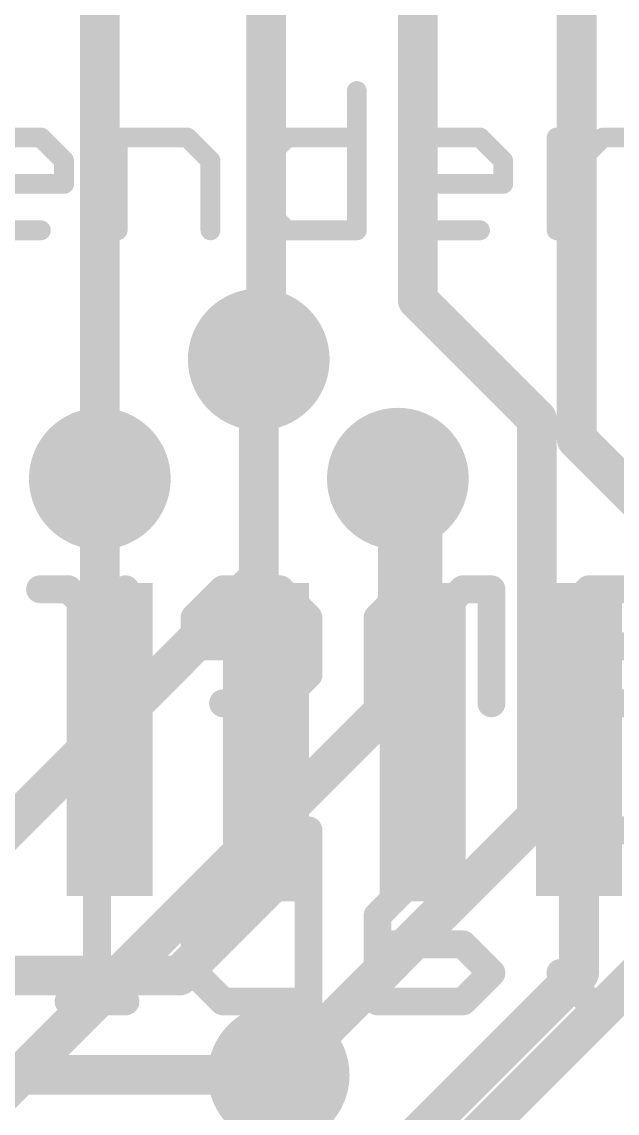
# Model space of a CAD drawing. Extents: x 0 to 25.4, y 0 to 17.8.
# Drawn here: x 16.14 to 19.94, y 3.69 to 10.67 of the extents above; entities that cross this region are included whole.
import ezdxf

# ---------------------------------------------------------------- set-up
doc = ezdxf.new("R2010")
doc.units = 0
for name, color, linetype in [('1', 12, 'CONTINUOUS'), ('16', 132, 'CONTINUOUS'), ('18', 110, 'CONTINUOUS'), ('21', 53, 'CONTINUOUS'), ('22', 253, 'CONTINUOUS')]:
    doc.layers.add(name, color=color, linetype=linetype)

# ---------------------------------------------------------------- blocks, each defined once
blk = doc.blocks.new('RECT')
blk.add_solid([(-0.5, -0.5), (0.5, -0.5), (-0.5, 0.5), (0.5, 0.5)])
blk = doc.blocks.new('ROUNDV')
at = {"const_width": 0.5}
blk.add_lwpolyline([(0, -0.25, 1), (0, 0.25, 1), (0, -0.25)], format="xyb", dxfattribs=at)

msp = doc.modelspace()

# ---------------------------------------------------------------- linework, layer by layer
at = {"layer": '1', "const_width": 0.254}
for points in [[(17.7, 8.556), (17.7, 11.7)], [(19.685, 8.001), (19.685, 11.685)], [(17.7, 8.556), (17.653, 8.509)], [(20.828, 6.858), (19.685, 8.001)], [(16.637, 6.143), (16.637, 7.747)], [(18.7, 7.589), (18.542, 7.747)], [(18.7, 6.08), (18.7, 7.589)], [(16.7, 6.08), (16.637, 6.143)], [(17.7, 6.08), (17.7, 5.127)], [(19.7, 6.08), (19.7, 4.587)], [(17.7, 5.127), (17.145, 4.572)], [(17.145, 4.572), (14.732, 4.572)], [(19.7, 4.587), (17.0815, 1.9685)], [(15.113, 3.937), (17.78, 3.937)]]:
    msp.add_lwpolyline(points, dxfattribs=at)
at = {"layer": '1', "const_width": 0.127}
for points in [[(17.7449, 8.5111, 1), (17.6551, 8.6009)], [(17.6081, 8.5539, 1), (17.6979, 8.4641)], [(17.6365, 8.556, 1), (17.7635, 8.556)], [(19.7299, 8.0459, 1), (19.6401, 7.9561)], [(19.6215, 8.001, 1), (19.7485, 8.001)], [(16.7005, 7.747, 1), (16.5735, 7.747)], [(18.5869, 7.7919, 1), (18.4971, 7.7021)], [(18.7635, 7.589, 1), (18.6365, 7.589)], [(18.6551, 7.5441, 1), (18.7449, 7.6339)], [(16.6819, 6.1879, 1), (16.5921, 6.0981)], [(17.7635, 6.08, 1), (17.6365, 6.08)], [(19.7635, 6.08, 1), (19.6365, 6.08)], [(16.5735, 6.143, 1), (16.7005, 6.143)], [(16.6551, 6.0351, 1), (16.7449, 6.1249)], [(18.6365, 6.08, 1), (18.7635, 6.08)], [(17.7449, 5.0821, 1), (17.6551, 5.1719)], [(17.6365, 5.127, 1), (17.7635, 5.127)], [(17.1001, 4.6169, 1), (17.1899, 4.5271)], [(17.145, 4.5085, 1), (17.145, 4.6355)], [(19.7449, 4.5421, 1), (19.6551, 4.6319)], [(19.6365, 4.587, 1), (19.7635, 4.587)], [(17.78, 3.8735, 1), (17.78, 4.0005)]]:
    msp.add_lwpolyline(points, format="xyb", dxfattribs=at)
at = {"layer": '16', "const_width": 0.254}
for points in [[(18.669, 8.89), (18.669, 13.97)], [(16.637, 7.747), (16.637, 12.573)], [(19.431, 8.128), (18.669, 8.89)], [(17.653, 7.112), (17.653, 8.509)], [(19.431, 5.588), (19.431, 8.128)], [(18.542, 7.747), (18.542, 6.35)], [(14.859, 4.318), (17.653, 7.112)], [(18.542, 6.35), (14.478, 2.286)], [(17.78, 3.937), (19.431, 5.588)], [(18.415, 2.921), (20.193, 4.699)]]:
    msp.add_lwpolyline(points, dxfattribs=at)
at = {"layer": '16', "const_width": 0.127}
for points in [[(18.7139, 8.9349, 1), (18.6241, 8.8451)], [(18.6055, 8.89, 1), (18.7325, 8.89)], [(17.7165, 8.509, 1), (17.5895, 8.509)], [(19.4945, 8.128, 1), (19.3675, 8.128)], [(19.3861, 8.0831, 1), (19.4759, 8.1729)], [(18.6055, 7.747, 1), (18.4785, 7.747)], [(16.5735, 7.747, 1), (16.7005, 7.747)], [(17.6979, 7.0671, 1), (17.6081, 7.1569)], [(17.5895, 7.112, 1), (17.7165, 7.112)], [(18.5869, 6.3051, 1), (18.4971, 6.3949)], [(18.4785, 6.35, 1), (18.6055, 6.35)], [(19.3675, 5.588, 1), (19.4945, 5.588)], [(19.4759, 5.5431, 1), (19.3861, 5.6329)], [(17.7351, 3.9819, 1), (17.8249, 3.8921)]]:
    msp.add_lwpolyline(points, format="xyb", dxfattribs=at)
at = {"layer": '21', "const_width": 0.0635}
for points in [[(18.3112, 10.2243, 1), (18.2477, 10.2243)], [(16.2826, 9.9501, 1), (16.2377, 9.9052)], [(16.2601, 9.8959, 1), (16.2601, 9.9594)], [(16.7825, 9.9277, 1), (16.719, 9.9277)], [(16.7508, 9.9594, 1), (16.7508, 9.8959)], [(17.2181, 9.9501, 1), (17.1732, 9.9052)], [(17.1956, 9.8959, 1), (17.1956, 9.9594)], [(17.8346, 9.9594, 1), (17.8346, 9.8959)], [(17.857, 9.9052, 1), (17.8121, 9.9501)], [(18.2795, 9.8959, 1), (18.2795, 9.9594)], [(18.7701, 9.9594, 1), (18.7701, 9.8959)], [(18.7925, 9.9052, 1), (18.7476, 9.9501)], [(19.0891, 9.9501, 1), (19.0442, 9.9052)], [(19.0667, 9.8959, 1), (19.0667, 9.9594)], [(19.5891, 9.9277, 1), (19.5256, 9.9277)], [(19.8539, 9.9594, 1), (19.8539, 9.8959)], [(19.8764, 9.9052, 1), (19.8315, 9.9501)], [(16.4402, 9.7794, 1), (16.3767, 9.7794)], [(16.386, 9.7569, 1), (16.4309, 9.8018)], [(17.3757, 9.7794, 1), (17.3122, 9.7794)], [(17.3215, 9.7569, 1), (17.3664, 9.8018)], [(17.718, 9.7794, 1), (17.6545, 9.7794)], [(17.6638, 9.8018, 1), (17.7087, 9.7569)], [(18.6536, 9.7794, 1), (18.5901, 9.7794)], [(18.5994, 9.8018, 1), (18.6443, 9.7569)], [(19.2467, 9.7794, 1), (19.1832, 9.7794)], [(19.1925, 9.7569, 1), (19.2374, 9.8018)], [(16.4084, 9.5993, 1), (16.4084, 9.6628)], [(18.6218, 9.6628, 1), (18.6218, 9.5993)], [(19.215, 9.5993, 1), (19.215, 9.6628)], [(16.3767, 9.6311, 1), (16.4402, 9.6311)], [(19.1832, 9.6311, 1), (19.2467, 9.6311)], [(19.5349, 9.6535, 1), (19.5798, 9.6086)], [(17.6545, 9.4828, 1), (17.718, 9.4828)], [(17.7087, 9.5052, 1), (17.6638, 9.4603)], [(18.6443, 9.5052, 1), (18.5994, 9.4603)], [(18.5901, 9.4828, 1), (18.6536, 9.4828)], [(16.2601, 9.3027, 1), (16.2601, 9.3663)], [(16.719, 9.3345, 1), (16.7825, 9.3345)], [(17.3122, 9.3345, 1), (17.3757, 9.3345)], [(17.8346, 9.3663, 1), (17.8346, 9.3027)], [(17.8121, 9.312, 1), (17.857, 9.357)], [(18.2477, 9.3345, 1), (18.3112, 9.3345)], [(18.2795, 9.3027, 1), (18.2795, 9.3663)], [(18.7701, 9.3663, 1), (18.7701, 9.3027)], [(18.7476, 9.312, 1), (18.7925, 9.357)], [(19.0667, 9.3027, 1), (19.0667, 9.3663)], [(19.5256, 9.3345, 1), (19.5891, 9.3345)]]:
    msp.add_lwpolyline(points, format="xyb", dxfattribs=at)
at = {"layer": '21', "const_width": 0.127}
for points in [[(18.2795, 10.2243), (18.2795, 9.3345)], [(15.9635, 9.9277), (16.2601, 9.9277)], [(16.2601, 9.9277), (16.4084, 9.7794)], [(16.7508, 9.3345), (16.7508, 9.9277)], [(16.7508, 9.9277), (17.1956, 9.9277)], [(17.1956, 9.9277), (17.3439, 9.7794)], [(17.6863, 9.7794), (17.8346, 9.9277)], [(17.8346, 9.9277), (18.2795, 9.9277)], [(18.6218, 9.7794), (18.7701, 9.9277)], [(18.7701, 9.9277), (19.0667, 9.9277)], [(19.0667, 9.9277), (19.215, 9.7794)], [(19.5573, 9.3345), (19.5573, 9.9277)], [(19.5573, 9.6311), (19.8539, 9.9277)], [(19.8539, 9.9277), (20.0022, 9.9277)], [(16.4084, 9.7794), (16.4084, 9.6311)], [(17.3439, 9.7794), (17.3439, 9.3345)], [(17.6863, 9.4828), (17.6863, 9.7794)], [(18.6218, 9.4828), (18.6218, 9.7794)], [(19.215, 9.7794), (19.215, 9.6311)], [(16.4084, 9.6311), (15.8153, 9.6311)], [(19.215, 9.6311), (18.6218, 9.6311)], [(17.8346, 9.3345), (17.6863, 9.4828)], [(18.7701, 9.3345), (18.6218, 9.4828)], [(16.2601, 9.3345), (15.9635, 9.3345)], [(18.2795, 9.3345), (17.8346, 9.3345)], [(19.0667, 9.3345), (18.7701, 9.3345)]]:
    msp.add_lwpolyline(points, dxfattribs=at)
at = {"layer": '22', "const_width": 0.1778}
for points in [[(16.4371, 7.0407), (16.2549, 7.0407)], [(16.8015, 6.6763), (16.4371, 7.0407)], [(16.8015, 6.3119), (16.8015, 7.0407)], [(17.4243, 7.0407), (17.2421, 6.8585)], [(17.7887, 7.0407), (17.4243, 7.0407)], [(17.9709, 6.8585), (17.7887, 7.0407)], [(18.5937, 7.0407), (18.4115, 6.8585)], [(18.7759, 6.8585), (18.5937, 7.0407)], [(18.9581, 7.0407), (18.7759, 6.8585)], [(19.1403, 7.0407), (18.9581, 7.0407)], [(19.1403, 6.3119), (19.1403, 7.0407)], [(19.7631, 7.0407), (19.5809, 6.8585)], [(20.1275, 7.0407), (19.7631, 7.0407)], [(17.2421, 6.8585), (17.2421, 6.6763)], [(17.9709, 6.4941), (17.9709, 6.8585)], [(18.4115, 6.8585), (18.4115, 6.3119)], [(18.7759, 6.8585), (18.7759, 6.3119)], [(19.5809, 6.8585), (19.5809, 6.3119)], [(17.2421, 6.6763), (17.9709, 6.6763)], [(20.1275, 6.6763), (19.5809, 6.6763)], [(17.7887, 6.3119), (17.9709, 6.4941)], [(17.4243, 6.3119), (17.7887, 6.3119)], [(19.5809, 6.3119), (20.1275, 6.3119)], [(16.8015, 5.5), (16.6193, 5.5)], [(16.6193, 5.5), (16.6193, 4.4069)], [(17.9709, 5.5), (17.9709, 4.4069)], [(19.5809, 5.3178), (19.7631, 5.5)], [(19.7631, 5.5), (20.1275, 5.5)], [(17.2421, 4.9535), (17.4243, 5.1357)], [(17.4243, 5.1357), (17.9709, 5.1357)], [(18.5937, 5.1357), (18.4115, 4.9535)], [(18.9581, 5.1357), (18.5937, 5.1357)], [(17.2421, 4.5891), (17.2421, 4.9535)], [(18.4115, 4.9535), (18.4115, 4.4069)], [(18.9581, 4.7713), (18.4115, 4.7713)], [(19.1402, 4.5891), (18.9581, 4.7713)], [(17.4243, 4.4069), (17.2421, 4.5891)], [(18.9581, 4.4069), (19.1402, 4.5891)], [(19.7631, 4.4069), (19.5809, 4.5891)], [(16.8015, 4.4069), (16.4371, 4.4069)], [(17.9709, 4.4069), (17.4243, 4.4069)], [(18.4115, 4.4069), (18.9581, 4.4069)], [(20.1275, 4.4069), (19.7631, 4.4069)]]:
    msp.add_lwpolyline(points, dxfattribs=at)
at = {"layer": '22', "const_width": 0.0889}
for points in [[(16.2549, 7.0851, 1), (16.2549, 6.9962)], [(16.4685, 7.0721, 1), (16.4057, 7.0092)], [(16.4371, 6.9962, 1), (16.4371, 7.0851)], [(16.8459, 7.0407, 1), (16.757, 7.0407)], [(17.4243, 7.0851, 1), (17.4243, 6.9962)], [(17.4557, 7.0092, 1), (17.3929, 7.0721)], [(17.8201, 7.0721, 1), (17.7572, 7.0092)], [(17.7887, 6.9962, 1), (17.7887, 7.0851)], [(18.6251, 7.0721, 1), (18.5623, 7.0092)], [(18.6251, 7.0092, 1), (18.5623, 7.0721)], [(18.9581, 7.0851, 1), (18.9581, 6.9962)], [(18.9895, 7.0092, 1), (18.9266, 7.0721)], [(19.1847, 7.0407, 1), (19.0958, 7.0407)], [(19.1403, 6.9962, 1), (19.1403, 7.0851)], [(19.7631, 7.0851, 1), (19.7631, 6.9962)], [(19.7945, 7.0092, 1), (19.7317, 7.0721)], [(17.2866, 6.8585, 1), (17.1976, 6.8585)], [(17.2107, 6.8899, 1), (17.2735, 6.827)], [(18.0153, 6.8585, 1), (17.9264, 6.8585)], [(17.9394, 6.827, 1), (18.0023, 6.8899)], [(18.4559, 6.8585, 1), (18.367, 6.8585)], [(18.3801, 6.8899, 1), (18.4429, 6.827)], [(18.8203, 6.8585, 1), (18.7314, 6.8585)], [(18.7444, 6.8899, 1), (18.8073, 6.827)], [(18.7444, 6.827, 1), (18.8073, 6.8899)], [(19.6253, 6.8585, 1), (19.5364, 6.8585)], [(19.5495, 6.8899, 1), (19.6123, 6.827)], [(17.2421, 6.7207, 1), (17.2421, 6.6318)], [(17.9709, 6.6318, 1), (17.9709, 6.7207)], [(19.5809, 6.7207, 1), (19.5809, 6.6318)], [(16.77, 6.6448, 1), (16.8329, 6.7077)], [(17.1976, 6.6763, 1), (17.2866, 6.6763)], [(18.0023, 6.4627, 1), (17.9394, 6.5255)], [(17.9264, 6.4941, 1), (18.0153, 6.4941)], [(16.757, 6.3119, 1), (16.8459, 6.3119)], [(17.4243, 6.3564, 1), (17.4243, 6.2675)], [(17.7572, 6.3433, 1), (17.8201, 6.2805)], [(17.7887, 6.2675, 1), (17.7887, 6.3564)], [(18.367, 6.3119, 1), (18.4559, 6.3119)], [(18.7314, 6.3119, 1), (18.8203, 6.3119)], [(19.0958, 6.3119, 1), (19.1847, 6.3119)], [(19.5364, 6.3119, 1), (19.6253, 6.3119)], [(19.5809, 6.3564, 1), (19.5809, 6.2675)], [(16.6193, 5.5445, 1), (16.6193, 5.4556)], [(16.6637, 5.5, 1), (16.5748, 5.5)], [(16.8015, 5.4556, 1), (16.8015, 5.5445)], [(18.0153, 5.5, 1), (17.9264, 5.5)], [(19.7631, 5.5445, 1), (19.7631, 5.4556)], [(19.7945, 5.4686, 1), (19.7316, 5.5315)], [(19.5495, 5.3493, 1), (19.6123, 5.2864)], [(17.4243, 5.1801, 1), (17.4243, 5.0912)], [(17.4557, 5.1042, 1), (17.3929, 5.1671)], [(17.9709, 5.0912, 1), (17.9709, 5.1801)], [(18.5937, 5.1801, 1), (18.5937, 5.0912)], [(18.6251, 5.1042, 1), (18.5623, 5.1671)], [(18.9581, 5.0912, 1), (18.9581, 5.1801)], [(17.2865, 4.9535, 1), (17.1976, 4.9535)], [(17.2107, 4.9849, 1), (17.2735, 4.922)], [(18.4559, 4.9535, 1), (18.367, 4.9535)], [(18.3801, 4.9849, 1), (18.4429, 4.922)], [(18.4115, 4.8157, 1), (18.4115, 4.7268)], [(18.9895, 4.8027, 1), (18.9266, 4.7398)], [(18.9581, 4.7268, 1), (18.9581, 4.8157)], [(17.2735, 4.6205, 1), (17.2107, 4.5577)], [(19.1717, 4.5577, 1), (19.1088, 4.6205)], [(19.6123, 4.6205, 1), (19.5495, 4.5577)], [(17.1976, 4.5891, 1), (17.2865, 4.5891)], [(19.1088, 4.5577, 1), (19.1717, 4.6205)], [(16.4371, 4.4514, 1), (16.4371, 4.3624)], [(16.8015, 4.3624, 1), (16.8015, 4.4514)], [(17.4243, 4.4514, 1), (17.4243, 4.3624)], [(17.3929, 4.3755, 1), (17.4557, 4.4383)], [(17.9709, 4.3624, 1), (17.9709, 4.4514)], [(18.4115, 4.4514, 1), (18.4115, 4.3624)], [(18.9266, 4.4383, 1), (18.9895, 4.3755)], [(18.9581, 4.3624, 1), (18.9581, 4.4514)], [(19.7631, 4.4514, 1), (19.7631, 4.3624)], [(19.7316, 4.3755, 1), (19.7945, 4.4383)], [(16.5748, 4.4069, 1), (16.6637, 4.4069)], [(17.9264, 4.4069, 1), (18.0153, 4.4069)], [(18.367, 4.4069, 1), (18.4559, 4.4069)]]:
    msp.add_lwpolyline(points, format="xyb", dxfattribs=at)

# ---------------------------------------------------------------- block references
at = {"layer": '1', "xscale": 0.55, "yscale": 2}
for p in [(16.7, 6.08), (17.7, 6.08), (18.7, 6.08), (19.7, 6.08)]:
    msp.add_blockref('RECT', p, dxfattribs=at)
at = {"layer": '18', "xscale": 0.9064, "yscale": 0.9064}
for p in [(17.653, 8.509), (17.653, 8.509), (16.637, 7.747), (16.637, 7.747), (18.542, 7.747), (18.542, 7.747), (17.78, 3.937), (17.78, 3.937)]:
    msp.add_blockref('ROUNDV', p, dxfattribs=at)

doc.saveas('drawing.dxf')
